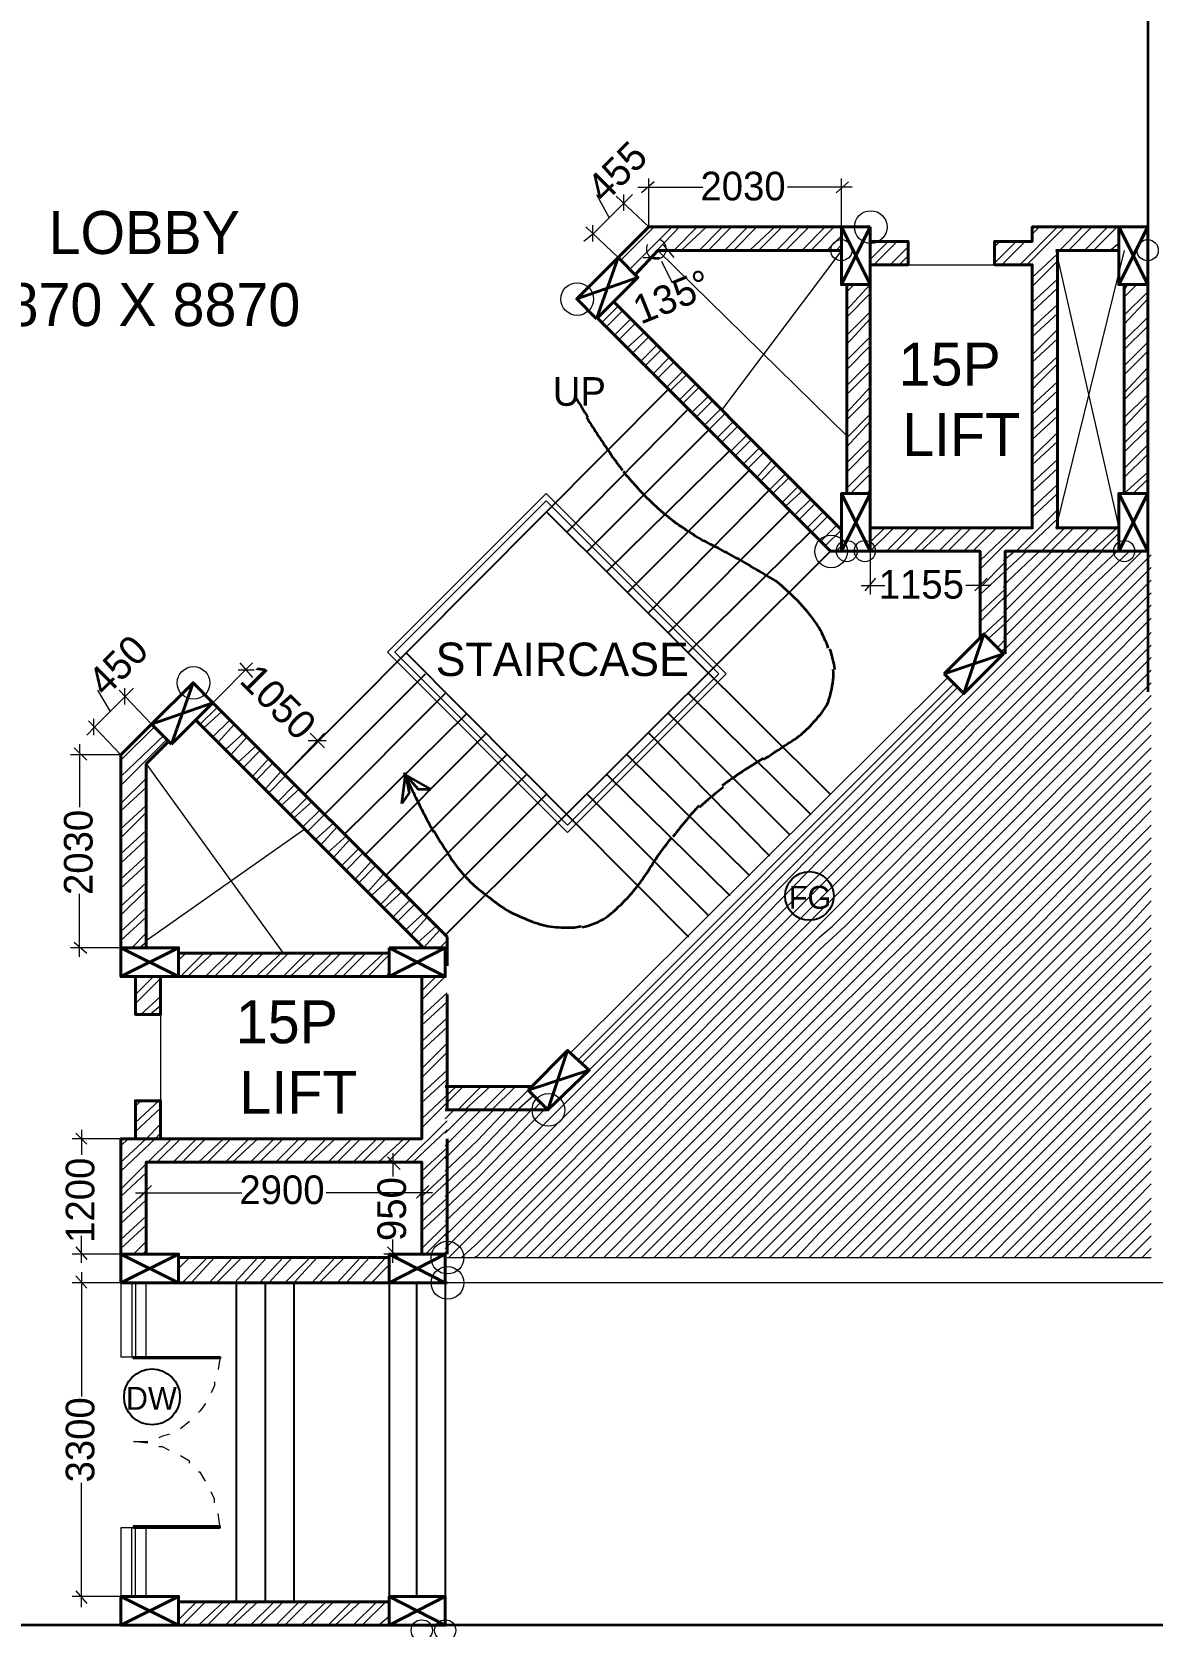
# Model space of a CAD drawing. Header units: millimetres. Extents: x 23593 to 241524, y 4405 to 182732.
# Drawn here: x 122196 to 133937, y 100685 to 117386 of the extents above; entities that cross this region are included whole.
import ezdxf

# ---------------------------------------------------------------- set-up
doc = ezdxf.new("R2010")
doc.units = ezdxf.units.MM
doc.linetypes.add('PDF_IMPORT', pattern=[1, 0.8, -0.2])
for name, color, linetype in [('PDF_0', 7, 'Continuous'), ('PDF_AR_DIMENSION', 7, 'Continuous'), ('PDF_AR_ELEVATION', 2, 'Continuous'), ('PDF_AR_ELEVATIONS', 2, 'Continuous'), ('PDF_AR_STEPS', 6, 'Continuous'), ('PDF_DOOR WIN TEXT', 5, 'Continuous'), ('PDF_SLAB BEAM', 3, 'Continuous'), ('PDF_ST COLUMN', 1, 'Continuous'), ('PDF_Text', 7, 'Continuous'), ('PDF_wall', 7, 'Continuous')]:
    doc.layers.add(name, color=color, linetype=linetype)
for name, color, linetype, true_color in [('PDF_AR_DOOR', 7, 'Continuous', 0x723939), ('PDF_AR_HATCH', 7, 'Continuous', 0x767676), ('PDF_AR_WINDOW', 7, 'Continuous', 0x00a5dd), ('PDF_exp gap', 7, 'Continuous', 0xdd006e)]:
    doc.layers.add(name, color=color, linetype=linetype, true_color=true_color)
doc.styles.add('PDF Century Gothic', font='GOTHIC.TTF')

msp = doc.modelspace()

# ---------------------------------------------------------------- linework, layer by layer
at = {"layer": 'PDF_0', "lineweight": 13}
for points in [[(128717, 115815), (128585, 115701)], [(130624, 115701), (130756, 115815)], [(128396, 115682), (128396, 115513)], [(128076, 115192), (128076, 115362)], [(128812, 115154), (128925, 115022)], [(128604, 115022), (128774, 115022)], [(131039, 111662), (130926, 111530)], [(132077, 111530), (132209, 111662)], [(124527, 110699), (124357, 110699)], [(123168, 110510), (123168, 110340)], [(122847, 110019), (122847, 110189)], [(125093, 109963), (125282, 109963)], [(122771, 109755), (122639, 109887)], [(122639, 107849), (122771, 107735)], [(122771, 105734), (122658, 105848)], [(126056, 105470), (125924, 105602)], [(123451, 105300), (123319, 105168)], [(126226, 105168), (126358, 105300)], [(122658, 104659), (122771, 104526)], [(125924, 104659), (126056, 104526)], [(122771, 104224), (122658, 104356)], [(122658, 101053), (122771, 100921)]]:
    msp.add_lwpolyline(points, dxfattribs=at)
at = {"layer": 'PDF_AR_DIMENSION', "lineweight": 13}
for points in [[(128321, 115664), (128661, 115343), (128661, 115852)], [(128547, 115758), (129227, 115758)], [(130794, 115758), (130114, 115758)], [(130680, 115343), (130680, 115852)], [(128491, 115682), (128396, 115588), (128076, 115267), (127981, 115192)], [(128113, 115682), (128245, 115437)], [(128340, 115022), (128000, 115343)], [(128793, 114984), (128906, 114758)], [(130983, 111945), (130983, 111492)], [(132134, 111945), (132134, 111492)], [(130888, 111586), (131134, 111586)], [(132247, 111586), (131983, 111586)], [(124093, 110359), (124508, 110775)], [(124376, 110775), (124508, 110624)], [(123262, 110510), (123168, 110416), (122847, 110095), (122771, 110019)], [(122884, 110491), (123017, 110265)], [(123451, 110133), (123111, 110491)], [(122790, 110170), (123130, 109812), (122601, 109812)], [(122696, 109925), (122696, 109264)], [(124848, 109604), (125263, 110038)], [(125263, 109887), (125112, 110038)], [(122696, 107698), (122696, 108358)], [(123130, 107792), (122601, 107792)], [(123130, 105791), (122620, 105791)], [(122715, 105885), (122715, 105621)], [(125980, 105640), (125980, 105395)], [(123394, 105546), (123394, 105130)], [(125886, 105546), (126282, 105546), (126282, 105130)], [(123281, 105225), (124395, 105225)], [(126395, 105225), (125282, 105225)], [(122715, 104489), (122715, 104772)], [(125980, 104489), (125980, 104734)], [(123130, 104583), (122620, 104583)], [(126282, 104583), (125886, 104583)], [(122715, 104394), (122715, 103092)], [(123130, 104281), (122620, 104281)], [(122715, 100883), (122715, 102186)], [(123130, 100996), (122620, 100996)]]:
    msp.add_lwpolyline(points, dxfattribs=at)
msp.add_lwpolyline([(128649, 115159, 0.327858), (128667, 115038, 0.668178), (128845, 115111, 0.327858), (128772, 115210)], format="xyb", dxfattribs=at)
at = {"layer": 'PDF_AR_DOOR', "lineweight": 25}
for points in [[(124168, 103507), (124168, 103488), (123262, 103488), (123262, 103507)], [(124168, 101714), (124168, 101733), (123262, 101733), (123262, 101714)]]:
    msp.add_lwpolyline(points, close=True, dxfattribs=at)
at = {"layer": 'PDF_AR_DOOR', "lineweight": 20}
for points in [[(124168, 103507), (124149, 103375)], [(124111, 103243), (124111, 103205), (124074, 103129)], [(124017, 103016), (123960, 102941), (123942, 102922)], [(123847, 102827), (123753, 102752)], [(123413, 102601), (123262, 102620), (123413, 102620)], [(123640, 102695), (123564, 102676), (123526, 102658)], [(123640, 102525), (123564, 102563), (123526, 102563)], [(123847, 102393), (123847, 102412), (123753, 102469)], [(124017, 102205), (123960, 102299), (123942, 102299)], [(124111, 101978), (124111, 102016), (124074, 102091)], [(124168, 101714), (124149, 101865)]]:
    msp.add_lwpolyline(points, dxfattribs=at)
at = {"layer": 'PDF_AR_ELEVATION', "color": 251, "lineweight": 20, "true_color": 0x545454}
for points in [[(128755, 115097), (130737, 113153)], [(130680, 115097), (129435, 113436)], [(132927, 115097), (133587, 112190)], [(133644, 115097), (132927, 112190)], [(123394, 109717), (124829, 107735)], [(123394, 107868), (125055, 109038)]]:
    msp.add_lwpolyline(points, dxfattribs=at)
at = {"layer": 'PDF_AR_ELEVATION', "color": 74, "lineweight": 20, "true_color": 0x4a9500}
for points in [[(134192, 111945), (134192, 104281), (126528, 104281)], [(126547, 104545), (133927, 104545)]]:
    msp.add_lwpolyline(points, dxfattribs=at)
at = {"layer": 'PDF_AR_ELEVATIONS', "lineweight": 35}
for points in [[(128010, 113346, 0.005079), (128135, 113152, 0.008606), (128262, 112965)], [(130543, 110930, 0.043939), (130446, 111142, 0.042257), (130380, 111242, 0.03748), (130160, 111486, 0.02925), (129992, 111635, 0.02016), (129799, 111747, 0.01117), (129605, 111861, 0.002468), (129410, 111967, -0.006206), (129212, 112069, -0.015258), (129028, 112186, -0.024045), (128894, 112280, -0.023829), (128689, 112460, -0.020017), (128531, 112622, -0.016085), (128396, 112781)], [(129864, 109764, 0.007238), (130068, 109897, 0.02004), (130258, 110024, 0.036952), (130404, 110173, 0.05855), (130527, 110333, 0.078441), (130593, 110602, 0.078634), (130593, 110705)], [(129865, 109778, 0.003355), (129642, 109637, 0.013351), (129431, 109491)], [(126095, 109626, 0.002236), (126194, 109417, 0.006758), (126294, 109216, 0.011481), (126404, 109005)], [(129189, 109280, 0.029635), (129072, 109148, 0.019465), (128915, 108953)], [(126407, 109019, 0.016468), (126525, 108829, 0.02172), (126646, 108647, 0.026899), (126794, 108479, 0.031554), (126967, 108337, 0.034865), (127175, 108185, 0.035872), (127357, 108100, 0.03916), (127574, 108023, 0.0498), (127801, 108004, 0.06938), (127956, 108017)], [(127964, 108006, 0.071307), (128186, 108091, 0.053188), (128345, 108222, 0.033088), (128488, 108368, 0.016467), (128624, 108549, 0.003165), (128754, 108750, -0.008388), (128902, 108948)]]:
    msp.add_lwpolyline(points, format="xyb", dxfattribs=at)
at = {"layer": 'PDF_AR_ELEVATIONS', "lineweight": 20}
for points in [[(129472, 110661), (127585, 112549), (125924, 110888), (127811, 109000)], [(129397, 110661), (127585, 112473), (125999, 110888), (127811, 109076)]]:
    msp.add_lwpolyline(points, close=True, dxfattribs=at)
at = {"layer": 'PDF_AR_ELEVATIONS', "lineweight": 35}
for points in [[(126075, 109302), (126112, 109604), (126150, 109415)], [(126377, 109453), (126112, 109604), (126244, 109453)]]:
    msp.add_lwpolyline(points, close=True, dxfattribs=at)
for centre, radius, start, end in [((156832, 131320), 33954, 211.5691, 211.9533), ((131969, 115583), 4540, 215.0738, 217.8809), ((129609, 110581), 1010, 7.0752, 19.7644), ((131535, 106711), 3464, 127.1174, 132.5885)]:
    msp.add_arc(centre, radius, start, end, dxfattribs=at)
at = {"layer": 'PDF_AR_HATCH', "lineweight": 5}
for points in [[(128359, 114984), (128717, 115343)], [(128453, 114890), (128906, 115343)], [(128510, 114852), (128982, 115343)], [(128925, 115097), (129170, 115343)], [(129000, 115097), (129265, 115343)], [(129189, 115097), (129435, 115343)], [(129284, 115097), (129529, 115343)], [(129454, 115097), (129699, 115343)], [(129548, 115097), (129793, 115343)], [(129718, 115097), (129982, 115343)], [(129812, 115097), (130058, 115343)], [(130001, 115097), (130246, 115343)], [(130095, 115097), (130341, 115343)], [(130265, 115097), (130511, 115343)], [(130360, 115097), (130605, 115343)], [(130529, 115097), (130680, 115248)], [(132549, 114946), (132946, 115343)], [(132625, 114946), (133021, 115343)], [(132681, 115267), (132757, 115343)], [(132965, 115097), (133210, 115343)], [(133059, 115097), (133304, 115343)], [(133229, 115097), (133474, 115343)], [(133323, 115097), (133569, 115343)], [(130624, 115097), (130680, 115154)], [(130983, 115003), (131171, 115192)], [(130983, 115173), (131001, 115192)], [(131020, 114946), (131266, 115192)], [(131190, 114946), (131379, 115135)], [(132285, 114965), (132512, 115192)], [(132285, 115135), (132342, 115192)], [(132361, 114946), (132606, 115192)], [(133493, 115097), (133587, 115173)], [(131285, 114946), (131379, 115041)], [(132681, 114814), (132946, 115060)], [(132681, 114720), (132946, 114984)], [(130737, 114474), (130983, 114739)], [(130737, 114663), (130813, 114739)], [(132681, 114550), (132946, 114795)], [(133644, 114682), (133682, 114739)], [(133644, 114606), (133776, 114739)], [(130737, 114399), (130983, 114644)], [(132681, 114455), (132946, 114701)], [(133644, 114418), (133890, 114663)], [(133644, 114323), (133890, 114588)], [(128170, 114342), (128340, 114512)], [(128208, 114286), (128396, 114474)], [(130737, 114210), (130983, 114455)], [(132681, 114286), (132946, 114531)], [(132681, 114191), (132946, 114437)], [(128302, 114210), (128472, 114380)], [(128340, 114153), (128529, 114342)], [(128434, 114078), (128623, 114248)], [(130737, 114116), (130983, 114380)], [(132681, 114002), (132946, 114267)], [(133644, 114153), (133890, 114399)], [(133644, 114059), (133890, 114304)], [(128491, 114021), (128661, 114191)], [(128566, 113927), (128755, 114116)], [(130737, 113946), (130983, 114191)], [(130737, 113851), (130983, 114097)], [(132681, 113927), (132946, 114172)], [(133644, 113889), (133890, 114135)], [(128623, 113889), (128793, 114059)], [(128698, 113795), (128887, 113984)], [(128755, 113757), (128925, 113927)], [(130737, 113682), (130983, 113927)], [(132681, 113738), (132946, 113984)], [(132681, 113644), (132946, 113908)], [(133644, 113795), (133890, 114040)], [(128849, 113663), (129019, 113833)], [(128887, 113625), (129057, 113795)], [(130737, 113587), (130983, 113833)], [(133644, 113606), (133890, 113870)], [(133644, 113531), (133890, 113776)], [(128982, 113531), (129151, 113700)], [(129019, 113493), (129189, 113663)], [(130737, 113398), (130983, 113663)], [(132681, 113474), (132946, 113719)], [(132681, 113380), (132946, 113625)], [(133644, 113342), (133890, 113587)], [(129114, 113398), (129284, 113568)], [(129151, 113342), (129340, 113531)], [(129246, 113266), (129416, 113436)], [(130737, 113323), (130983, 113568)], [(132681, 113210), (132946, 113455)], [(133644, 113247), (133890, 113512)], [(129284, 113210), (129472, 113398)], [(129378, 113134), (129548, 113304)], [(129416, 113077), (129605, 113266)], [(130737, 113134), (130983, 113380)], [(130737, 113040), (130983, 113304)], [(132681, 113115), (132946, 113361)], [(133644, 113077), (133890, 113323)], [(129510, 112983), (129699, 113172)], [(129567, 112945), (129737, 113115)], [(130737, 112870), (130983, 113115)], [(132681, 112926), (132946, 113191)], [(132681, 112851), (132946, 113096)], [(133644, 112983), (133890, 113228)], [(129642, 112851), (129831, 113040)], [(129699, 112813), (129869, 112983)], [(129793, 112719), (129963, 112908)], [(130737, 112775), (130983, 113021)], [(132681, 112662), (132946, 112908)], [(133644, 112813), (133890, 113059)], [(133644, 112719), (133890, 112964)], [(129831, 112681), (130001, 112851)], [(129925, 112587), (130095, 112757)], [(130737, 112606), (130983, 112851)], [(130775, 112549), (130983, 112757)], [(132681, 112568), (132946, 112813)], [(133644, 112549), (133890, 112775)], [(129963, 112549), (130133, 112719)], [(130058, 112455), (130227, 112624)], [(130095, 112417), (130284, 112587)], [(130945, 112549), (130983, 112587)], [(132681, 112398), (132946, 112643)], [(133738, 112549), (133890, 112700)], [(130190, 112322), (130360, 112492)], [(130227, 112266), (130416, 112455)], [(132681, 112304), (132946, 112549)], [(130322, 112190), (130492, 112360)], [(130360, 112134), (130548, 112322)], [(132512, 111945), (132946, 112379)], [(132587, 111945), (132946, 112285)], [(130454, 112039), (130643, 112228)], [(130511, 112002), (130680, 112171)], [(130983, 112039), (131134, 112190)], [(130983, 111945), (131228, 112190)], [(131152, 111945), (131398, 112190)], [(131247, 111945), (131492, 112190)], [(131436, 111945), (131681, 112190)], [(131511, 111945), (131775, 112190)], [(131700, 111945), (131945, 112190)], [(131794, 111945), (132040, 112190)], [(131964, 111945), (132209, 112190)], [(132058, 111945), (132304, 112190)], [(132134, 111850), (132493, 112190)], [(132134, 111756), (132568, 112190)], [(132776, 111945), (133021, 112190)], [(132870, 111945), (133116, 112190)], [(133040, 111945), (133285, 112190)], [(133134, 111945), (133380, 112190)], [(133304, 111945), (133569, 112190)], [(133399, 111945), (133587, 112134)], [(130624, 111945), (130680, 112002)], [(133587, 111945), (133587, 111945)], [(132134, 111567), (132398, 111832)], [(132134, 111492), (132398, 111737)], [(132134, 111303), (132398, 111548)], [(132134, 111209), (132398, 111473)], [(132172, 111077), (132398, 111284)], [(132228, 111039), (132398, 111190)], [(132323, 110944), (132398, 111020)], [(132361, 110907), (132398, 110926)], [(123960, 110133), (124130, 110303)], [(123998, 110095), (124187, 110265)], [(123130, 109755), (123488, 110114)], [(124093, 110001), (124262, 110170)], [(124149, 109944), (124319, 110133)], [(123130, 109585), (123583, 110019)], [(123130, 109491), (123621, 109982)], [(124225, 109868), (124413, 110038)], [(124281, 109812), (124451, 110001)], [(124357, 109736), (124546, 109906)], [(124413, 109680), (124583, 109850)], [(124508, 109585), (124678, 109774)], [(123130, 109302), (123394, 109566)], [(124546, 109548), (124715, 109717)], [(124640, 109453), (124810, 109642)], [(124678, 109415), (124848, 109585)], [(123130, 109227), (123394, 109472)], [(124772, 109321), (124942, 109491)], [(124810, 109283), (124999, 109453)], [(123130, 109038), (123394, 109283)], [(124904, 109189), (125074, 109359)], [(124942, 109151), (125131, 109321)], [(125036, 109057), (125206, 109227)], [(123130, 108943), (123394, 109208)], [(125074, 109000), (125263, 109189)], [(125169, 108925), (125357, 109095)], [(123130, 108774), (123394, 109019)], [(123130, 108679), (123394, 108925)], [(125225, 108868), (125395, 109057)], [(125301, 108792), (125489, 108962)], [(125357, 108736), (125527, 108925)], [(123130, 108509), (123394, 108755)], [(125433, 108641), (125622, 108830)], [(125489, 108604), (125659, 108774)], [(123130, 108415), (123394, 108660)], [(125584, 108509), (125754, 108698)], [(125622, 108472), (125791, 108641)], [(125716, 108377), (125886, 108566)], [(123130, 108226), (123394, 108472)], [(123130, 108132), (123394, 108396)], [(125754, 108339), (125942, 108509)], [(125848, 108245), (126018, 108415)], [(125886, 108207), (126075, 108377)], [(125980, 108113), (126150, 108283)], [(126018, 108056), (126207, 108245)], [(123130, 107962), (123394, 108207)], [(123130, 107868), (123394, 108113)], [(126112, 107981), (126301, 108151)], [(126169, 107924), (126339, 108113)], [(123243, 107792), (123394, 107943)], [(126244, 107849), (126433, 108019)], [(126301, 107792), (126471, 107981)], [(123319, 107792), (123394, 107849)], [(123734, 107660), (123809, 107735)], [(123753, 107490), (123998, 107735)], [(123828, 107490), (124093, 107735)], [(124017, 107490), (124262, 107735)], [(124111, 107490), (124357, 107735)], [(124281, 107490), (124527, 107735)], [(124376, 107490), (124621, 107735)], [(124546, 107490), (124810, 107735)], [(124640, 107490), (124885, 107735)], [(124829, 107490), (125074, 107735)], [(124904, 107490), (125169, 107735)], [(125093, 107490), (125338, 107735)], [(125187, 107490), (125433, 107735)], [(125357, 107490), (125603, 107735)], [(125452, 107490), (125697, 107735)], [(125622, 107490), (125886, 107735)], [(126471, 107792), (126547, 107868)], [(125716, 107490), (125942, 107717)], [(123281, 107301), (123470, 107490)], [(123281, 107490), (123300, 107490)], [(123281, 107207), (123545, 107471)], [(125905, 107490), (125942, 107528)], [(126282, 107339), (126433, 107490)], [(126282, 107245), (126528, 107490)], [(123337, 107094), (123545, 107282)], [(126282, 107075), (126547, 107320)], [(126282, 106980), (126547, 107226)], [(123432, 107094), (123545, 107188)], [(126282, 106810), (126547, 107056)], [(126282, 106716), (126547, 106961)], [(126282, 106527), (126547, 106792)], [(126282, 106433), (126547, 106697)], [(126282, 106263), (126547, 106508)], [(126282, 106169), (126547, 106414)], [(126282, 105999), (126641, 106339)], [(126282, 105904), (126716, 106339)], [(126660, 106093), (126905, 106339)], [(126735, 106093), (127000, 106339)], [(126924, 106093), (127169, 106339)], [(127018, 106093), (127264, 106339)], [(127188, 106093), (127396, 106301)], [(127283, 106093), (127453, 106244)], [(123281, 105961), (123526, 106188)], [(123281, 106131), (123337, 106188)], [(123281, 105867), (123545, 106112)], [(127453, 106093), (127528, 106169)], [(127547, 106093), (127585, 106112)], [(123130, 105546), (123394, 105791), (123545, 105942)], [(126112, 105546), (126547, 105980)], [(123130, 105451), (123488, 105791), (123545, 105848)], [(123130, 105716), (123205, 105791)], [(123413, 105546), (123658, 105791)], [(123507, 105546), (123753, 105791)], [(123677, 105546), (123923, 105791)], [(123772, 105546), (124017, 105791)], [(123942, 105546), (124206, 105791)], [(124036, 105546), (124281, 105791)], [(124225, 105546), (124470, 105791)], [(124300, 105546), (124564, 105791)], [(124489, 105546), (124734, 105791)], [(124583, 105546), (124829, 105791)], [(124753, 105546), (124999, 105791)], [(124848, 105546), (125093, 105791)], [(125036, 105546), (125282, 105791)], [(125112, 105546), (125376, 105791)], [(125301, 105546), (125546, 105791)], [(125395, 105546), (125640, 105791)], [(125565, 105546), (125810, 105791)], [(125659, 105546), (125905, 105791)], [(125829, 105546), (126093, 105791)], [(125924, 105546), (126169, 105791)], [(126188, 105546), (126547, 105885)], [(126282, 105451), (126547, 105697)], [(126282, 105357), (126547, 105621)], [(123130, 105263), (123394, 105527)], [(123130, 105187), (123394, 105432)], [(126282, 105187), (126547, 105432)], [(123130, 104998), (123394, 105244)], [(126282, 105093), (126547, 105338)], [(123130, 104904), (123394, 105149)], [(126282, 104923), (126547, 105168)], [(126282, 104828), (126547, 105074)], [(123130, 104734), (123394, 104979)], [(123130, 104640), (123394, 104885)], [(126282, 104640), (126547, 104904)], [(126320, 104583), (126547, 104810)], [(123262, 104583), (123394, 104715)], [(123356, 104583), (123394, 104621)], [(126509, 104583), (126547, 104621)], [(123734, 104526), (123753, 104545)], [(123734, 104432), (123847, 104545)], [(123772, 104281), (124036, 104545)], [(123866, 104281), (124111, 104545)], [(124055, 104281), (124300, 104545)], [(124130, 104281), (124395, 104545)], [(124319, 104281), (124564, 104545)], [(124413, 104281), (124659, 104545)], [(124583, 104281), (124829, 104545)], [(124678, 104281), (124923, 104545)], [(124848, 104281), (125112, 104545)], [(124942, 104281), (125187, 104545)], [(125131, 104281), (125376, 104545)], [(125206, 104281), (125471, 104545)], [(125395, 104281), (125640, 104545)], [(125489, 104281), (125735, 104545)], [(125659, 104281), (125905, 104545)], [(125754, 104281), (125942, 104470)], [(125924, 104281), (125942, 104300)], [(123734, 100751), (123923, 100940)], [(123734, 100921), (123753, 100940)], [(123772, 100694), (124017, 100940)], [(123942, 100694), (124206, 100940)], [(124036, 100694), (124281, 100940)], [(124225, 100694), (124470, 100940)], [(124300, 100694), (124564, 100940)], [(124489, 100694), (124734, 100940)], [(124583, 100694), (124829, 100940)], [(124753, 100694), (124999, 100940)], [(124848, 100694), (125093, 100940)], [(125017, 100694), (125282, 100940)], [(125112, 100694), (125357, 100940)], [(125301, 100694), (125546, 100940)], [(125376, 100694), (125640, 100940)], [(125565, 100694), (125810, 100940)], [(125659, 100694), (125905, 100940)], [(125829, 100694), (125942, 100789)], [(125924, 100694), (125942, 100694)]]:
    msp.add_lwpolyline(points, dxfattribs=at)
at = {"layer": 'PDF_AR_HATCH', "color": 62, "lineweight": 5, "true_color": 0x8ab800}
for points in [[(126528, 104923), (126867, 105244), (129642, 108019), (130454, 108849), (133229, 111624), (133569, 111945)], [(126528, 104772), (126867, 105112), (129774, 108019), (130454, 108717), (133361, 111624), (133701, 111945)], [(126528, 104640), (126867, 104979), (129907, 108019), (130454, 108566), (133512, 111624), (133833, 111945)], [(126565, 104545), (126867, 104847), (130039, 108019), (130454, 108434), (133644, 111624), (133927, 111907)], [(132379, 111850), (132493, 111945)], [(132379, 111718), (132625, 111945)], [(132379, 111567), (132417, 111624), (132757, 111945)], [(132379, 111435), (132568, 111624), (132889, 111945)], [(132379, 111303), (132700, 111624), (133021, 111945)], [(132379, 111171), (132832, 111624), (133153, 111945)], [(132379, 111039), (132965, 111624), (133285, 111945)], [(132379, 110907), (133097, 111624), (133418, 111945)], [(126698, 104545), (126867, 104696), (130171, 108019), (130454, 108302), (133776, 111624), (133927, 111775)], [(126830, 104545), (126867, 104564), (130303, 108019), (130454, 108170), (133908, 111624), (133927, 111643)], [(126962, 104545), (130435, 108019), (130454, 108037), (133927, 111511)], [(127094, 104545), (130454, 107905), (130586, 108019), (133927, 111379)], [(127245, 104545), (130454, 107773), (130718, 108019), (133927, 111246)], [(127377, 104545), (130454, 107622), (130850, 108019), (133927, 111095)], [(127509, 104545), (130454, 107490), (130983, 108019), (133927, 110963)], [(127641, 104545), (130454, 107358), (131115, 108019), (133927, 110831)], [(127773, 104545), (130454, 107226), (131247, 108019), (133927, 110699)], [(127906, 104545), (130454, 107094), (131379, 108019), (133927, 110567)], [(128038, 104545), (130454, 106961), (131530, 108019), (133927, 110435)], [(128189, 104545), (130454, 106829), (131662, 108019), (133927, 110303)], [(128321, 104545), (130454, 106678), (131794, 108019), (133927, 110152)], [(128453, 104545), (130454, 106546), (131926, 108019), (133927, 110019)], [(128585, 104545), (130454, 106414), (132058, 108019), (133927, 109887)], [(128717, 104545), (130454, 106282), (132191, 108019), (133927, 109755)], [(128849, 104545), (130454, 106150), (132323, 108019), (133927, 109623)], [(128982, 104545), (130454, 106018), (132455, 108019), (133927, 109491)], [(129133, 104545), (130454, 105885), (132606, 108019), (133927, 109359)], [(129265, 104545), (130454, 105753), (132738, 108019), (133927, 109227)], [(129397, 104545), (130454, 105602), (132870, 108019), (133927, 109076)], [(129529, 104545), (130454, 105470), (133002, 108019), (133927, 108943)], [(129661, 104545), (130454, 105338), (133134, 108019), (133927, 108811)], [(129793, 104545), (130454, 105206), (133267, 108019), (133927, 108679)], [(129925, 104545), (130454, 105074), (133399, 108019), (133927, 108547)], [(130058, 104545), (130454, 104942), (133550, 108019), (133927, 108415)], [(130209, 104545), (130454, 104810), (133682, 108019), (133927, 108283)], [(130341, 104545), (130454, 104659), (133814, 108019), (133927, 108132)], [(130473, 104545), (133927, 108000)], [(130605, 104545), (133927, 107868)], [(130737, 104545), (133927, 107735)], [(130869, 104545), (133927, 107603)], [(131001, 104545), (133927, 107471)], [(131152, 104545), (133927, 107339)], [(131285, 104545), (133927, 107188)], [(131417, 104545), (133927, 107056)], [(131549, 104545), (133927, 106924)], [(131681, 104545), (133927, 106792)], [(131813, 104545), (133927, 106659)], [(131945, 104545), (133927, 106527)], [(132077, 104545), (133927, 106395)], [(132228, 104545), (133927, 106263)], [(126528, 105999), (126622, 106093)], [(126528, 105848), (126773, 106093)], [(126528, 105716), (126867, 106055), (126905, 106093)], [(126528, 105583), (126867, 105923), (127037, 106093)], [(126528, 105451), (126867, 105772), (127169, 106093)], [(126528, 105319), (126867, 105640), (127302, 106093)], [(126528, 105187), (126867, 105508), (127434, 106093)], [(126528, 105055), (126867, 105376), (127566, 106093)], [(132361, 104545), (133927, 106112)], [(132493, 104545), (133927, 105980)], [(132625, 104545), (133927, 105848)], [(132757, 104545), (133927, 105716)], [(132889, 104545), (133927, 105583)], [(133021, 104545), (133927, 105451)], [(133172, 104545), (133927, 105319)], [(133304, 104545), (133927, 105168)], [(133436, 104545), (133927, 105036)], [(133569, 104545), (133927, 104904)], [(133701, 104545), (133927, 104772)], [(133833, 104545), (133927, 104640)]]:
    msp.add_lwpolyline(points, dxfattribs=at)
at = {"layer": 'PDF_AR_STEPS', "lineweight": 25}
for points in [[(124848, 109604), (128868, 113644)], [(127811, 112153), (129076, 113436)], [(128019, 111945), (129284, 113210)], [(128227, 111737), (129510, 113002)], [(128434, 111511), (129718, 112794)], [(128661, 111303), (129925, 112587)], [(127585, 112360), (130567, 109397)], [(128868, 111095), (130133, 112360)], [(129076, 110888), (130360, 112153)], [(126528, 107924), (130567, 111945)], [(126112, 110888), (129076, 107905)], [(125055, 109397), (126320, 110661)], [(125263, 109189), (126528, 110454)], [(129076, 110454), (130360, 109189)], [(125471, 108981), (126754, 110246)], [(128868, 110246), (130133, 108981)], [(125678, 108755), (126962, 110038)], [(128661, 110038), (129925, 108755)], [(125905, 108547), (127169, 109812)], [(128434, 109812), (129718, 108547)], [(126112, 108339), (127377, 109604)], [(128227, 109604), (129510, 108339)], [(126320, 108132), (127585, 109397)], [(128019, 109397), (129284, 108132)], [(124338, 104281), (124338, 100940)], [(124640, 104281), (124640, 100940)], [(124942, 104281), (124942, 100940)], [(125942, 104281), (125942, 100996)], [(126226, 104281), (126226, 100996)], [(126528, 104281), (126528, 100940)]]:
    msp.add_lwpolyline(points, dxfattribs=at)
at = {"layer": 'PDF_AR_WINDOW', "color": 2, "lineweight": 20}
for points in [[(131379, 114946), (132285, 114946)], [(127849, 106697), (131794, 110624)], [(128038, 106508), (131964, 110454)], [(123545, 107094), (123545, 106188)], [(123130, 104281), (123130, 103507), (123394, 103507), (123394, 104281)], [(123394, 100996), (123394, 101714), (123130, 101714), (123130, 100996)]]:
    msp.add_lwpolyline(points, dxfattribs=at)
at = {"layer": 'PDF_AR_WINDOW', "lineweight": 20}
for points in [[(127924, 106622), (131851, 110548)], [(127962, 106584), (131889, 110510)], [(123243, 104281), (123243, 103507)], [(123281, 104281), (123281, 103507)], [(123243, 100996), (123243, 101714)], [(123281, 100996), (123281, 101714)]]:
    msp.add_lwpolyline(points, dxfattribs=at)
at = {"layer": 'PDF_DOOR WIN TEXT', "lineweight": 25}
for centre, radius in [((130345, 108334), 255), ((123455, 103086), 293)]:
    msp.add_circle(centre, radius, dxfattribs=at)
at = {"layer": 'PDF_exp gap', "lineweight": 35}
for points in [[(133890, 137032), (133890, 110473)], [(137721, 100694), (119543, 100694)]]:
    msp.add_lwpolyline(points, dxfattribs=at)
at = {"layer": 'PDF_SLAB BEAM', "color": 5, "lineweight": 0}
for centre in [(130680, 115099), (133890, 115099), (130737, 111947), (130926, 111947), (133644, 111947)]:
    msp.add_circle(centre, 111, dxfattribs=at)
at = {"layer": 'PDF_SLAB BEAM', "color": 140, "lineweight": 0, "true_color": 0x00bfff}
for centre in [(126282, 100640), (126528, 100640)]:
    msp.add_circle(centre, 111, dxfattribs=at)
at = {"layer": 'PDF_ST COLUMN', "color": 6, "lineweight": 40}
for points in [[(130983, 115343), (130680, 115343), (130680, 114739), (130983, 114739)], [(133890, 115343), (133587, 115343), (133587, 114739), (133890, 114739)], [(128113, 114380), (127906, 114588), (128340, 115022), (128547, 114814)], [(130983, 112549), (130680, 112549), (130680, 111945), (130983, 111945)], [(133890, 112549), (133587, 112549), (133587, 111945), (133890, 111945)], [(131756, 110661), (131964, 110454), (132379, 110869), (132172, 111077)], [(123658, 109925), (123451, 110133), (123885, 110567), (124093, 110359)], [(123130, 107792), (123130, 107490), (123734, 107490), (123734, 107792)], [(125942, 107792), (125942, 107490), (126528, 107490), (126528, 107792)], [(127396, 106301), (127604, 106093), (128038, 106508), (127811, 106716)], [(123130, 104281), (123130, 104583), (123734, 104583), (123734, 104281)], [(125942, 104281), (125942, 104583), (126528, 104583), (126528, 104281)], [(123130, 100694), (123130, 100996), (123734, 100996), (123734, 100694)], [(125942, 100694), (125942, 100996), (126528, 100996), (126528, 100694)]]:
    msp.add_lwpolyline(points, close=True, dxfattribs=at)
for points in [[(130983, 114739), (130680, 115343)], [(130680, 114739), (130983, 115343)], [(133890, 114739), (133587, 115343)], [(133587, 114739), (133890, 115343)], [(128340, 115022), (128113, 114380)], [(128547, 114814), (127906, 114588)], [(130983, 111945), (130680, 112549)], [(130680, 111945), (130983, 112549)], [(133890, 111945), (133587, 112549)], [(133587, 111945), (133890, 112549)], [(132172, 111077), (131964, 110454)], [(132379, 110869), (131756, 110661)], [(123885, 110567), (123658, 109925)], [(124093, 110359), (123451, 110133)], [(123734, 107792), (123130, 107490)], [(123734, 107490), (123130, 107792)], [(126528, 107792), (125942, 107490)], [(126528, 107490), (125942, 107792)], [(127811, 106716), (127604, 106093)], [(128038, 106508), (127396, 106301)], [(123734, 104281), (123130, 104583)], [(123734, 104583), (123130, 104281)], [(126528, 104281), (125942, 104583)], [(126528, 104583), (125942, 104281)], [(123734, 100694), (123130, 100996)], [(123734, 100996), (123130, 100694)], [(126528, 100694), (125942, 100996)], [(126528, 100996), (125942, 100694)]]:
    msp.add_lwpolyline(points, dxfattribs=at)
at = {"layer": 'PDF_wall', "lineweight": 40}
for points in [[(130680, 115343), (128661, 115343), (128340, 115022)], [(133587, 115343), (132681, 115343), (132681, 115192), (132285, 115192), (132285, 114946), (132681, 114946), (132681, 112190), (130983, 112190)], [(130680, 115097), (128755, 115097), (128510, 114833)], [(130983, 115192), (131379, 115192), (131379, 114946), (130983, 114946)], [(133587, 115097), (132927, 115097)], [(132946, 112190), (132946, 115097)], [(130737, 112549), (130737, 114739)], [(130983, 112549), (130983, 114739)], [(133644, 112549), (133644, 114739)], [(133890, 112549), (133890, 114739)], [(128302, 114550), (130680, 112171)], [(130680, 111945), (130567, 111945), (128132, 114380)], [(133587, 112190), (132927, 112190)], [(132134, 111039), (132134, 111945), (130983, 111945)], [(133587, 111945), (132398, 111945), (132398, 110869)], [(124093, 110359), (126547, 107905)], [(123130, 107792), (123130, 109812), (123451, 110133)], [(123923, 110170), (126301, 107792)], [(123394, 107792), (123394, 109717), (123640, 109963)], [(125942, 107735), (123734, 107735)], [(126282, 107490), (126282, 105791), (123130, 105791), (123130, 104583)], [(123281, 107490), (123281, 107094), (123545, 107094), (123545, 107490)], [(125942, 107490), (123734, 107490)], [(126547, 106339), (126547, 107301)], [(126528, 106339), (127434, 106339)], [(123545, 105791), (123545, 106188), (123281, 106188), (123281, 105791)], [(126528, 106093), (127604, 106093)], [(126282, 104583), (126282, 105546), (123394, 105546), (123394, 104583)], [(125942, 104545), (123734, 104545)], [(125942, 104281), (123734, 104281)], [(126547, 104281), (126226, 104281)], [(125942, 100940), (123734, 100940)], [(125942, 100694), (123734, 100694)]]:
    msp.add_lwpolyline(points, dxfattribs=at)
at = {"layer": 'PDF_wall', "linetype": 'PDF_IMPORT', "lineweight": 40, "ltscale": 1510.130342}
msp.add_lwpolyline([(126547, 104583), (126547, 107905)], dxfattribs=at)
at = {"layer": 'PDF_wall', "lineweight": 0}
for centre in [(130988, 115342), (127911, 114587), (127911, 114587), (130572, 111944), (123890, 110566), (123890, 110566), (123890, 110566), (127609, 106092), (126552, 104545), (126552, 104545), (126552, 104280), (126552, 104280)]:
    msp.add_circle(centre, 171, dxfattribs=at)

# ---------------------------------------------------------------- texts
at = {"layer": 'PDF_Text', "char_height": 300, "attachment_point": 4, "style": 'PDF Century Gothic'}
for s, insert, rotation in [('455', (128092, 115685), 44.9994), ('135°', (128521, 114455), 22.0382), ('450', (122862, 110513), 44.9994), ('1050', (124463, 110682), 315), ('2030', (122684, 108344), 90), ('1200', (122703, 104700), 90), ('950', (125969, 104719), 90), ('3300', (122703, 102190), 90)]:
    msp.add_mtext(s, dxfattribs=dict(at, insert=insert, rotation=rotation))
at = {"layer": 'PDF_Text', "attachment_point": 4, "style": 'PDF Century Gothic'}
for s, insert, char_height in [('2030', (129203, 115769), 300), ('LOBBY', (122370, 115281), 450), ('8870 X 8870', (121596, 114526), 450.01), ('15P', (131280, 113903), 450), ('UP', (127655, 113617), 300), ('LIFT', (131317, 113167), 450), ('1155', (131072, 111597), 300), ('STAIRCASE', (126428, 110811), 350), ('15P', (124333, 107013), 450), ('LIFT', (124371, 106277), 450), ('2900', (124371, 105254), 300)]:
    msp.add_mtext(s, dxfattribs=dict(at, insert=insert, char_height=char_height))
at = {"layer": 'PDF_Text', "color": 5, "char_height": 240, "attachment_point": 4, "style": 'PDF Century Gothic'}
for s, insert in [('FG', (130128, 108318)), ('DW', (123181, 103071))]:
    msp.add_mtext(s, dxfattribs=dict(at, insert=insert))

doc.saveas('drawing.dxf')
